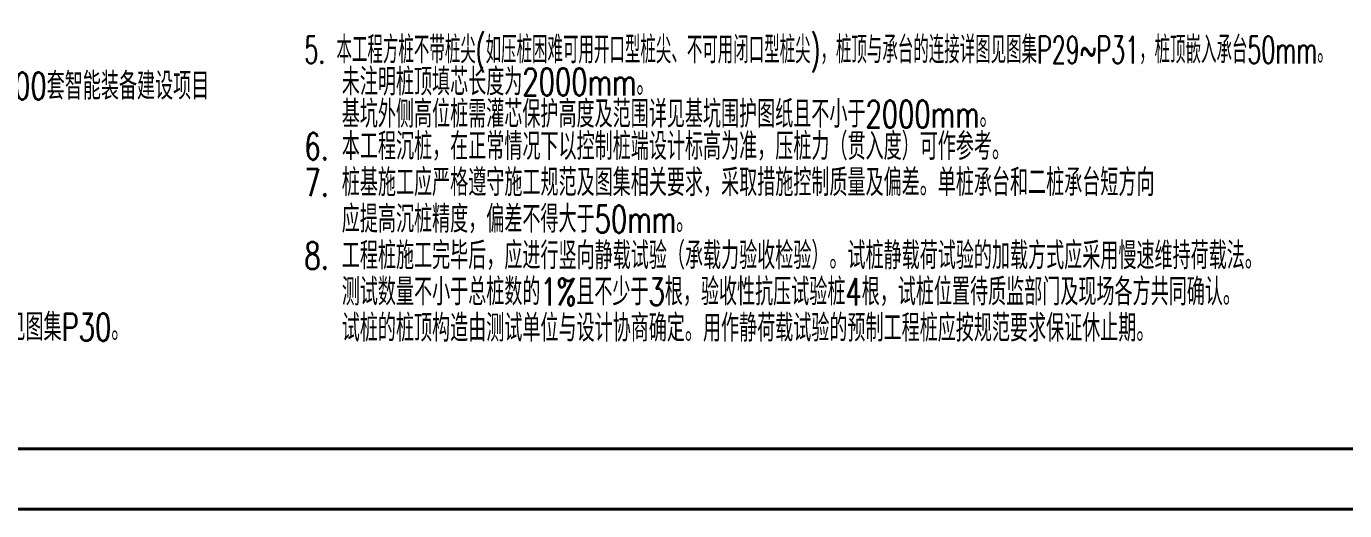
# Model space of a CAD drawing. Extents: x -1201378 to 2367219, y -619313 to 244905.
# Drawn here: x -701922 to -669156, y 118680 to 130723 of the extents above; entities that cross this region are included whole.
import ezdxf
from ezdxf.enums import TextEntityAlignment as Align

# ---------------------------------------------------------------- set-up
doc = ezdxf.new("R2010")
doc.units = 0
doc.header["$LTSCALE"] = 1000
doc.layers.get('0').update_dxf_attribs({"linetype": 'CONTINUOUS'})
doc.layers.get('Defpoints').update_dxf_attribs({"linetype": 'CONTINUOUS'})
doc.layers.add('0-cxFrame', color=155, linetype='CONTINUOUS')
doc.layers.add('S-SS', color=111, linetype='CONTINUOUS')
doc.layers.add('0-cxText', color=131, linetype='CONTINUOUS', lineweight=25)
doc.styles.add('cx_tuming', font='simhei.ttf')
doc.styles.add('cx_tuqian1', font='')
doc.styles.add('SS1', font='tj-romans1.shx', dxfattribs={"width": 0.7, "bigfont": 'tj-hztxt1.shx'})
doc.styles.add('黑体', font='simhei.ttf', dxfattribs={"width": 0.8})
doc.styles.get('cx_tuqian1').set_extended_font_data('SimSun')

# ---------------------------------------------------------------- blocks, each defined once
blk = doc.blocks.new('TK22.A0 L(Dragon)')
at = {"layer": '0-cxFrame', "color": 7, "const_width": 0.5}
blk.add_lwpolyline([(0, 0), (-1486, 0), (-1486, 841), (0, 841)], close=True, dxfattribs=at)
at = {"layer": '0-cxFrame', "const_width": 0.5}
blk.add_lwpolyline([(-80, 10), (-1466, 10), (-1466, 831), (-80, 831)], close=True, dxfattribs=at)
at = {"style": '黑体', "flags": 4}
blk.add_attdef('图幅', text='', height=3.3, dxfattribs=at).set_placement((-40, 3), align=Align.RIGHT)
at = {"layer": '0-cxText', "flags": 4}
for tag, height, style, p in [('建设单位', 3.5, 'cx_tuming', (-45, 240)), ('项目名称', 3.5, 'cx_tuming', (-45, 210)), ('子项名称', 3.5, 'cx_tuming', (-45, 180)), ('工程编号', 3.3, 'cx_tuqian1', (-35, 165)), ('图名1', 3.5, 'cx_tuming', (-45, 87)), ('图名2', 3.5, 'cx_tuming', (-45, 79)), ('图名3', 3.5, 'cx_tuming', (-45, 71)), ('出图日期', 3.3, 'cx_tuqian1', (-39, 60)), ('专业', 3.3, 'cx_tuqian1', (-55, 52)), ('图号', 3.3, 'cx_tuqian1', (-55, 44)), ('版次', 3.3, 'cx_tuqian1', (-20, 44))]:
    blk.add_attdef(tag, text='', height=height, dxfattribs=dict(at, style=style)).set_placement(p, align=Align.MIDDLE)
at = {"layer": 'Defpoints', "color": 6, "flags": 4}
for tag, height, style, p in [('tufu', 3.3, '黑体', (-12, 12)), ('dwfname', 4, 'cx_tuqian1', (-80, 3))]:
    blk.add_attdef(tag, text='', height=height, dxfattribs=dict(at, style=style)).set_placement(p, align=Align.RIGHT)

msp = doc.modelspace()

# ---------------------------------------------------------------- block references
at = {"layer": '0-cxFrame', "xscale": 150, "yscale": 150, "zscale": 150}
msp.add_blockref('TK22.A0 L(Dragon)', (-632818.2, 118717.3), dxfattribs=at)

# ---------------------------------------------------------------- texts
at = {"layer": 'S-SS', "style": 'SS1'}
for s, width, p in [('5. 本工程方桩不带桩尖(如压桩困难可用开口型桩尖、不可用闭口型桩尖)，桩顶与承台的连接详图见图集P29~P31，桩顶嵌入承台50mm。', 0.6, (-695012.1, 129801.3)), ('1．本工程基础根据浙江省地球物理技术应用研究所有限公司提供的《嘉兴世赫建达智能装备有限公司年产500套智能装备建设项目', 0.7, (-723684.1, 128901.3)), ('未注明桩顶填芯长度为2000mm。', 0.7, (-694082.1, 129003.9)), ('基坑外侧高位桩需灌芯保护高度及范围详见基坑围护图纸且不小于2000mm。', 0.7, (-694082.1, 128203.9)), ('6. 本工程沉桩，在正常情况下以控制桩端设计标高为准，压桩力（贯入度）可作参考。', 0.7, (-695012.1, 127401.3)), ('7. 桩基施工应严格遵守施工规范及图集相关要求，采取措施控制质量及偏差。单桩承台和二桩承台短方向', 0.7, (-695012.1, 126501.3)), ('应提高沉桩精度，偏差不得大于50mm。', 0.7, (-694082.1, 125592.3)), ('8. 工程桩施工完毕后，应进行竖向静载试验（承载力验收检验）。试桩静载荷试验的加载方式应采用慢速维持荷载法。', 0.7, (-695012.1, 124683.1)), ('测试数量不小于总桩数的1%%%且不少于3根，验收性抗压试验桩4根，试桩位置待质监部门及现场各方共同确认。', 0.7, (-694082.1, 123783.1)), ('选自国家标准设计图集：《预应力离心混凝土空心方桩》（2013浙G35），桩顶与承台的连接详图见图集P30。', 0.7, (-722754.1, 122903.9)), ('试桩的桩顶构造由测试单位与设计协商确定。用作静荷载试验的预制工程桩应按规范要求保证休止期。', 0.7, (-694082.1, 122883.1))]:
    msp.add_text(s, height=675, dxfattribs=dict(at, width=width)).set_placement(p)

doc.saveas('drawing.dxf')
